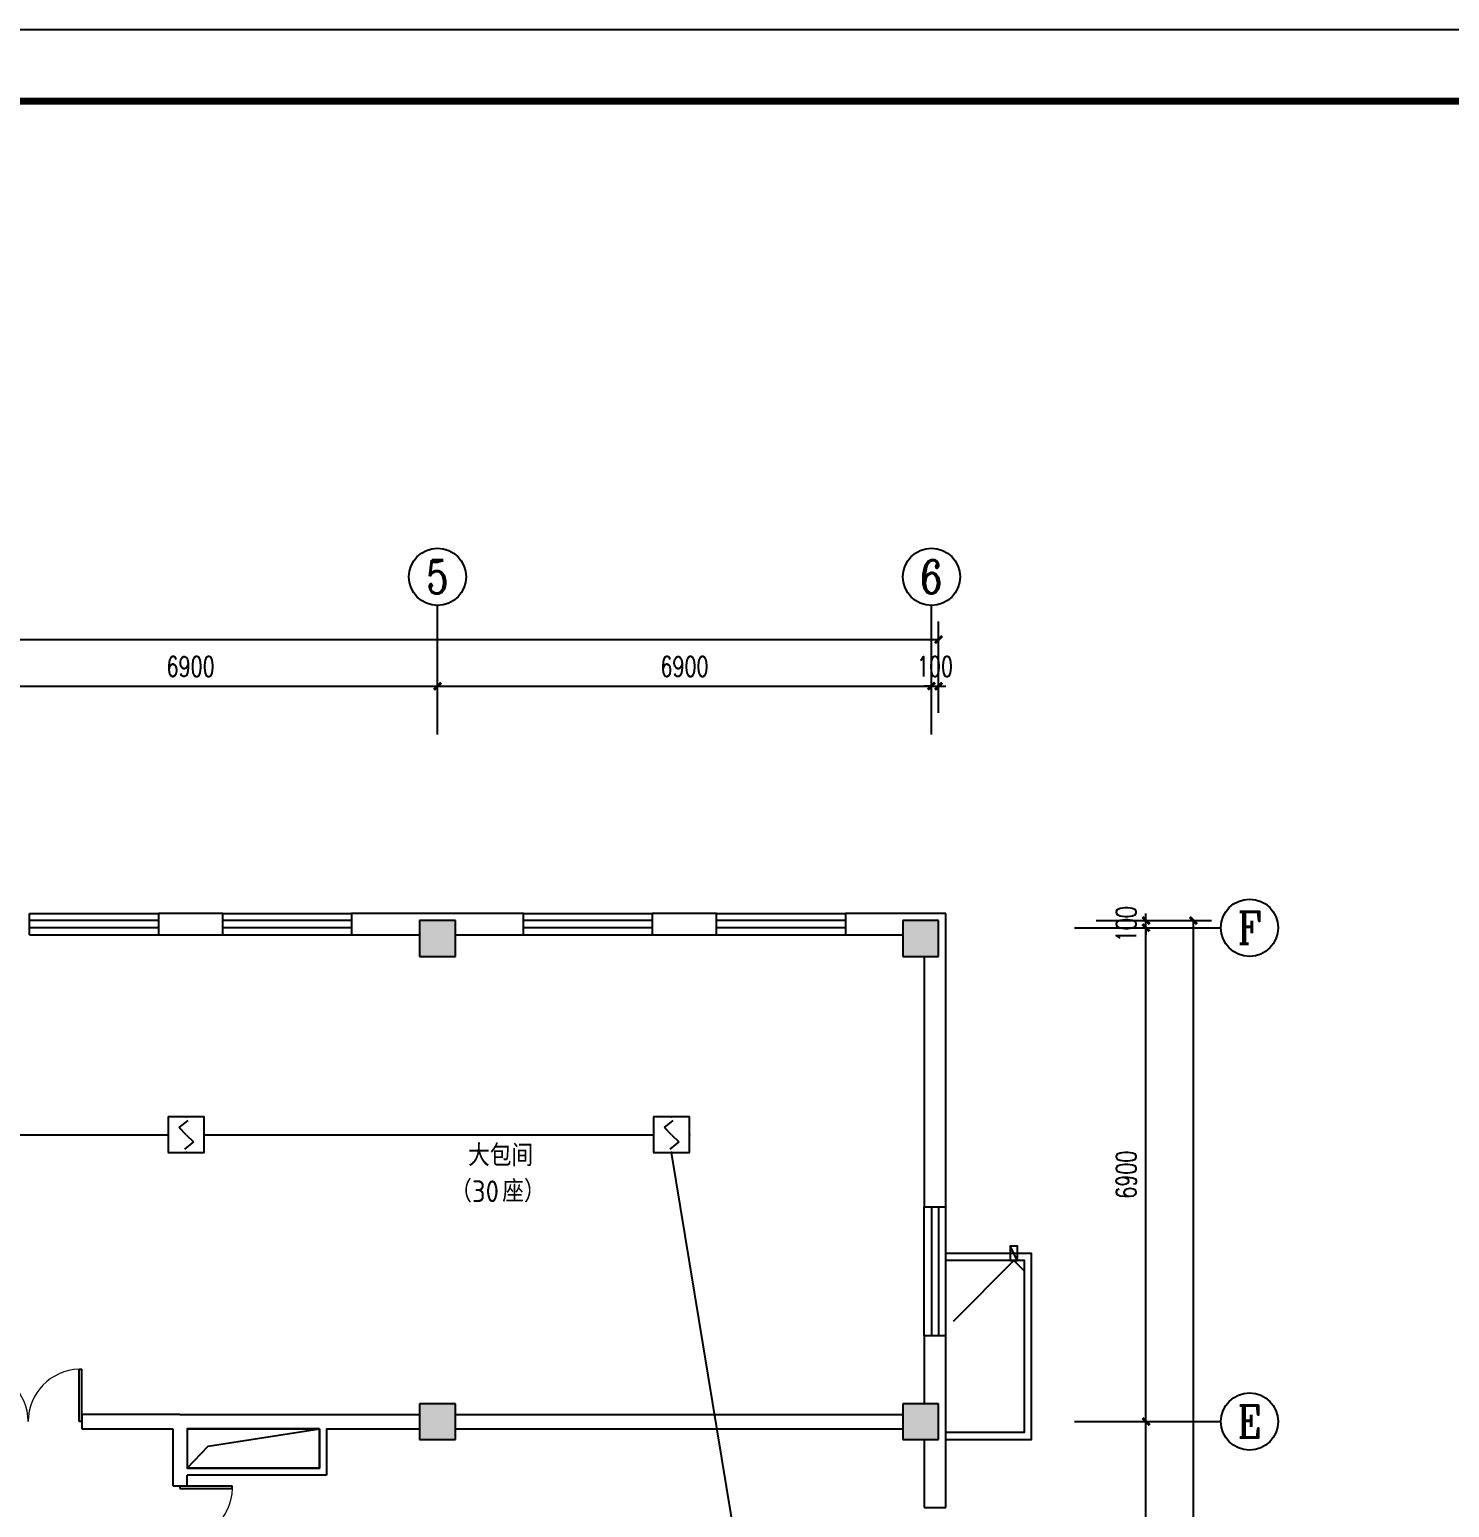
# Model space of a CAD drawing. Extents: x 2350667 to 3185789, y 309667 to 706270.
# Drawn here: x 2491272 to 2511109, y 413142 to 433790 of the extents above; entities that cross this region are included whole.
import ezdxf
from ezdxf.enums import TextEntityAlignment as Align

# ---------------------------------------------------------------- set-up
doc = ezdxf.new("R2010")
doc.units = 0
doc.header["$LTSCALE"] = 1000
for name, color, linetype in [('0-底图', 7, 'Continuous'), ('A-ANNO-DIMS', 3, 'Continuous'), ('AXIS', 3, 'Continuous'), ('AXIS_TEXT', 7, 'Continuous'), ('BTTK', 7, 'Continuous'), ('COLUMN', 255, 'Continuous'), ('E2-楼梯、坡道', 52, 'Continuous'), ('EQUIP-消防', 3, 'Continuous'), ('PUB_DIM', 3, 'Continuous'), ('PUB_HATCH', 8, 'Continuous'), ('PUB_TEXT', 7, 'Continuous'), ('PUB_TITLE', 4, 'Continuous'), ('WALL', 2, 'Continuous'), ('WINDOW', 4, 'Continuous'), ('WIRE-消防', 1, 'Continuous')]:
    doc.layers.add(name, color=color, linetype=linetype)
doc.styles.add('_TCH_AXIS', font='COMPLEX', dxfattribs={"bigfont": 'GBCBIG'})
doc.styles.add('A_DIM_T3', font='SIMPLEX', dxfattribs={"width": 0.7, "bigfont": 'HZ'})
doc.styles.add('COMPLEX', font='COMPLEX')
doc.styles.add('HZ(TK)', font='geniso.shx', dxfattribs={"width": 0.9, "bigfont": 'hztxt.shx'})
doc.styles.get("Standard").update_dxf_attribs({"font": 'geniso.shx', "bigfont": 'hztxt.shx'})
doc.dimstyles.new('_TCH_ARCH&&100', dxfattribs={"dimtxt": 280, "dimasz": 100, "dimexe": 250, "dimexo": 300, "dimgap": 135, "dimtad": 1, "dimdec": 0, "dimzin": 0, "dimdsep": 46, "dimtxsty": 'A_DIM_T3', "dimblk": 'ARCHTICK', "dimcen": 0.09, "dimclrt": 7, "dimazin": 2, "dimtfac": 1, "dimtdec": 0, "dimtix": 1, "dimtmove": 2, "dimatfit": 3, "dimfxl": 150, "dimtolj": 1, "dimtzin": 0, "dimarcsym": 0})

# ---------------------------------------------------------------- blocks, each defined once
blk = doc.blocks.new('vhtemplate_2020年新竖式图框_A1')
at = {"layer": 'PUB_TITLE', "color": 7}
blk.add_lwpolyline([(0, 594), (841, 594), (841, 0), (0, 0)], close=True, dxfattribs=at)
at = {"layer": 'PUB_TITLE', "const_width": 1}
blk.add_lwpolyline([(25, 10), (831, 10), (831, 584), (25, 584)], close=True, dxfattribs=at)
at = {"layer": 'BTTK', "color": 4, "style": 'HZ(TK)', "width": 0.9}
for tag, p in [('合作单位', (796, 511.5)), ('建设单位', (796, 209.5)), ('工程名称', (796, 176.5)), ('子项名称', (806, 160)), ('图纸名称', (796, 141))]:
    blk.add_attdef(tag, text='', height=3.5, dxfattribs=at).set_placement(p, align=Align.MIDDLE_CENTER)
for tag, p in [('注册证书号', (808.5, 309.01)), ('注册印章号', (808.5, 301.01)), ('设计号', (806, 193)), ('图别', (789.75, 34)), ('图号', (822.25, 34)), ('版本号', (789.75, 26)), ('日期', (822.25, 26))]:
    blk.add_attdef(tag, text='', height=3.5, dxfattribs=at).set_placement(p, align=Align.MIDDLE)
blk = doc.blocks.new('$Equip$00002649')
for p, q in [((-0.5, 0.5), (-0.5, -0.5)), ((0.5, 0.5), (-0.5, 0.5)), ((0.5, -0.5), (0.5, 0.5)), ((-0.2, 0.2), (0.05, 0.4)), ((0, 0), (-0.2, 0.2)), ((0, 0), (0.2, -0.2)), ((0.2, -0.2), (-0.05, -0.4)), ((-0.5, -0.5), (0.5, -0.5))]:
    blk.add_line(p, q)
at = {"const_width": 0.04}
blk.add_lwpolyline([(-0.5, 0.5), (0.5, 0.5), (0.5, -0.5), (-0.5, -0.5), (-0.5, 0.5), (0.5, 0.5)], dxfattribs=at)
for p in [(0, 0.5), (-0.5, 0), (0.5, 0), (0, -0.5)]:
    blk.add_point(p)
at = {"color": 7, "flags": 1}
for tag, height, p in [('A', 0.00002, (0, 0)), ('B', 0.4, (0.762, -0.208))]:
    blk.add_attdef(tag, text='', height=height, dxfattribs=at).set_placement(p, align=Align.MIDDLE_CENTER)
blk = doc.blocks.new('_ArchTick')
at = {"color": 0, "linetype": 'ByBlock', "const_width": 0.4}
blk.add_lwpolyline([(-0.5, -0.5), (0.5, 0.5)], dxfattribs=at)
blk = doc.blocks.new('*D778')
at = {"layer": 'A-ANNO-DIMS', "color": 0, "lineweight": -2, "transparency": 16777216}
for p, q in [((2181941, -59398), (2182691, -59398)), ((2182441, -66298), (2182441, -59398)), ((2181941, -66298), (2182691, -66298))]:
    blk.add_line(p, q, dxfattribs=at)
at = {"layer": 'Defpoints', "color": 0, "transparency": 16777216}
for p in [(2181641, -59398), (2182441, -59398), (2181641, -66298)]:
    blk.add_point(p, dxfattribs=at)
at = {"layer": 'A-ANNO-DIMS', "color": 0, "lineweight": -2, "transparency": 16777216, "xscale": 100, "yscale": 100, "zscale": 100}
for p, rotation in [((2182441, -59398), 90), ((2182441, -66298), 270)]:
    blk.add_blockref('_ArchTick', p, dxfattribs=dict(at, rotation=rotation))
at = {"layer": 'A-ANNO-DIMS', "color": 7, "transparency": 16777216, "insert": (2182166, -62848), "char_height": 280, "attachment_point": 5, "rotation": 90, "style": 'A_DIM_T3'}
blk.add_mtext('\\A1;6900', dxfattribs=at)
blk = doc.blocks.new('*D779')
at = {"layer": 'A-ANNO-DIMS', "color": 0, "lineweight": -2, "transparency": 16777216}
for p, q in [((2181941, -52498), (2182691, -52498)), ((2182441, -59398), (2182441, -52498)), ((2181941, -59398), (2182691, -59398))]:
    blk.add_line(p, q, dxfattribs=at)
at = {"layer": 'Defpoints', "color": 0, "transparency": 16777216}
for p in [(2181641, -52498), (2182441, -52498), (2181641, -59398)]:
    blk.add_point(p, dxfattribs=at)
at = {"layer": 'A-ANNO-DIMS', "color": 0, "lineweight": -2, "transparency": 16777216, "xscale": 100, "yscale": 100, "zscale": 100}
for p, rotation in [((2182441, -52498), 90), ((2182441, -59398), 270)]:
    blk.add_blockref('_ArchTick', p, dxfattribs=dict(at, rotation=rotation))
at = {"layer": 'A-ANNO-DIMS', "color": 7, "transparency": 16777216, "insert": (2182166, -55948), "char_height": 280, "attachment_point": 5, "rotation": 90, "style": 'A_DIM_T3'}
blk.add_mtext('\\A1;6900', dxfattribs=at)
blk = doc.blocks.new('*D780')
at = {"layer": 'A-ANNO-DIMS', "color": 0, "lineweight": -2, "transparency": 16777216}
for p, q in [((2181941, -52398), (2182691, -52398)), ((2182441, -52398), (2182441, -52298)), ((2182441, -52498), (2182441, -52398)), ((2181941, -52498), (2182691, -52498)), ((2182441, -52498), (2182441, -52598))]:
    blk.add_line(p, q, dxfattribs=at)
at = {"layer": 'Defpoints', "color": 0, "transparency": 16777216}
for p in [(2181641, -52398), (2182441, -52398), (2181641, -52498)]:
    blk.add_point(p, dxfattribs=at)
at = {"layer": 'A-ANNO-DIMS', "color": 0, "lineweight": -2, "transparency": 16777216, "xscale": 100, "yscale": 100, "zscale": 100}
for p, rotation in [((2182441, -52398), 270), ((2182441, -52498), 90)]:
    blk.add_blockref('_ArchTick', p, dxfattribs=dict(at, rotation=rotation))
at = {"layer": 'A-ANNO-DIMS', "color": 7, "transparency": 16777216, "insert": (2182166, -52448), "char_height": 280, "attachment_point": 5, "rotation": 90, "style": 'A_DIM_T3'}
blk.add_mtext('\\A1;100', dxfattribs=at)
blk = doc.blocks.new('*D781')
at = {"layer": 'Defpoints', "color": 0, "transparency": 16777216}
for p in [(2181444, -52398), (2183105, -52398), (2181444, -87398)]:
    blk.add_point(p, dxfattribs=at)
at = {"layer": 'PUB_DIM', "color": 0, "lineweight": -2, "transparency": 16777216}
for p, q in [((2181744, -52398), (2183355, -52398)), ((2183105, -87398), (2183105, -52398)), ((2181744, -87398), (2183355, -87398))]:
    blk.add_line(p, q, dxfattribs=at)
at = {"layer": 'PUB_DIM', "color": 0, "lineweight": -2, "transparency": 16777216, "xscale": 100, "yscale": 100, "zscale": 100}
for p, rotation in [((2183105, -52398), 90), ((2183105, -87398), 270)]:
    blk.add_blockref('_ArchTick', p, dxfattribs=dict(at, rotation=rotation))
at = {"layer": 'PUB_DIM', "color": 7, "transparency": 16777216, "insert": (2182830, -69898), "char_height": 280, "attachment_point": 5, "rotation": 90, "style": 'A_DIM_T3'}
blk.add_mtext('\\A1;35000', dxfattribs=at)
blk = doc.blocks.new('*D795')
at = {"layer": 'A-ANNO-DIMS', "color": 0, "lineweight": -2, "transparency": 16777216}
for p, q in [((2165644, -49497), (2165644, -48873)), ((2172544, -49497), (2172544, -48873)), ((2165644, -49123), (2172544, -49123))]:
    blk.add_line(p, q, dxfattribs=at)
at = {"layer": 'Defpoints', "color": 0, "transparency": 16777216}
for p in [(2172544, -49123), (2165644, -49797), (2172544, -49797)]:
    blk.add_point(p, dxfattribs=at)
at = {"layer": 'A-ANNO-DIMS', "color": 0, "lineweight": -2, "transparency": 16777216, "xscale": 100, "yscale": 100, "zscale": 100, "rotation": 180}
blk.add_blockref('_ArchTick', (2165644, -49123), dxfattribs=at)
at = {"layer": 'A-ANNO-DIMS', "color": 0, "lineweight": -2, "transparency": 16777216, "xscale": 100, "yscale": 100, "zscale": 100}
blk.add_blockref('_ArchTick', (2172544, -49123), dxfattribs=at)
at = {"layer": 'A-ANNO-DIMS', "color": 7, "transparency": 16777216, "insert": (2169094, -48848), "char_height": 280, "attachment_point": 5, "style": 'A_DIM_T3'}
blk.add_mtext('\\A1;6900', dxfattribs=at)
blk = doc.blocks.new('*D796')
at = {"layer": 'A-ANNO-DIMS', "color": 0, "lineweight": -2, "transparency": 16777216}
for p, q in [((2172544, -49497), (2172544, -48873)), ((2179444, -49497), (2179444, -48873)), ((2172544, -49123), (2179444, -49123))]:
    blk.add_line(p, q, dxfattribs=at)
at = {"layer": 'Defpoints', "color": 0, "transparency": 16777216}
for p in [(2179444, -49123), (2172544, -49797), (2179444, -49797)]:
    blk.add_point(p, dxfattribs=at)
at = {"layer": 'A-ANNO-DIMS', "color": 0, "lineweight": -2, "transparency": 16777216, "xscale": 100, "yscale": 100, "zscale": 100, "rotation": 180}
blk.add_blockref('_ArchTick', (2172544, -49123), dxfattribs=at)
at = {"layer": 'A-ANNO-DIMS', "color": 0, "lineweight": -2, "transparency": 16777216, "xscale": 100, "yscale": 100, "zscale": 100}
blk.add_blockref('_ArchTick', (2179444, -49123), dxfattribs=at)
at = {"layer": 'A-ANNO-DIMS', "color": 7, "transparency": 16777216, "insert": (2175994, -48848), "char_height": 280, "attachment_point": 5, "style": 'A_DIM_T3'}
blk.add_mtext('\\A1;6900', dxfattribs=at)
blk = doc.blocks.new('*D797')
at = {"layer": 'A-ANNO-DIMS', "color": 0, "lineweight": -2, "transparency": 16777216}
for p, q in [((2179444, -49497), (2179444, -48873)), ((2179544, -49497), (2179544, -48873)), ((2179444, -49123), (2179344, -49123)), ((2179444, -49123), (2179544, -49123)), ((2179544, -49123), (2179644, -49123))]:
    blk.add_line(p, q, dxfattribs=at)
at = {"layer": 'Defpoints', "color": 0, "transparency": 16777216}
for p in [(2179544, -49123), (2179444, -49797), (2179544, -49797)]:
    blk.add_point(p, dxfattribs=at)
at = {"layer": 'A-ANNO-DIMS', "color": 0, "lineweight": -2, "transparency": 16777216, "xscale": 100, "yscale": 100, "zscale": 100}
blk.add_blockref('_ArchTick', (2179444, -49123), dxfattribs=at)
at = {"layer": 'A-ANNO-DIMS', "color": 0, "lineweight": -2, "transparency": 16777216, "xscale": 100, "yscale": 100, "zscale": 100, "rotation": 180}
blk.add_blockref('_ArchTick', (2179544, -49123), dxfattribs=at)
at = {"layer": 'A-ANNO-DIMS', "color": 7, "transparency": 16777216, "insert": (2179494, -48848), "char_height": 280, "attachment_point": 5, "style": 'A_DIM_T3'}
blk.add_mtext('\\A1;100', dxfattribs=at)
blk = doc.blocks.new('*D799')
at = {"layer": 'Defpoints', "color": 0, "transparency": 16777216}
for p in [(2179544, -48471), (2142744, -49797), (2179544, -49797)]:
    blk.add_point(p, dxfattribs=at)
at = {"layer": 'PUB_DIM', "color": 0, "lineweight": -2, "transparency": 16777216}
for p, q in [((2142744, -49497), (2142744, -48221)), ((2179544, -49497), (2179544, -48221)), ((2142744, -48471), (2179544, -48471))]:
    blk.add_line(p, q, dxfattribs=at)
at = {"layer": 'PUB_DIM', "color": 0, "lineweight": -2, "transparency": 16777216, "xscale": 100, "yscale": 100, "zscale": 100, "rotation": 180}
blk.add_blockref('_ArchTick', (2142744, -48471), dxfattribs=at)
at = {"layer": 'PUB_DIM', "color": 0, "lineweight": -2, "transparency": 16777216, "xscale": 100, "yscale": 100, "zscale": 100}
blk.add_blockref('_ArchTick', (2179544, -48471), dxfattribs=at)
at = {"layer": 'PUB_DIM', "color": 7, "transparency": 16777216, "insert": (2161144, -48196), "char_height": 280, "attachment_point": 5, "style": 'A_DIM_T3'}
blk.add_mtext('\\A1;36800', dxfattribs=at)
blk = doc.blocks.new('$WINLIB2D$00000001')
at = {"color": 0}
for points in [[(-0.5, 0.5), (-0.5, -0.5)], [(-0.5, 0.5), (0.5, 0.5)], [(0.5, -0.5), (0.5, 0.5)], [(0.5, 0.167), (-0.5, 0.167)], [(0.5, -0.167), (-0.5, -0.167)], [(-0.5, -0.5), (0.5, -0.5)]]:
    blk.add_lwpolyline(points, dxfattribs=at)
blk = doc.blocks.new('$DorLib2D$00000002')
for p, q in [((-0.5, 0), (-0.5, 0.4875)), ((-0.475, 0.4875), (-0.5, 0.4875)), ((-0.475, 0), (-0.475, 0.4875)), ((0.475, 0), (0.475, 0.4875)), ((0.475, 0.4875), (0.5, 0.4875)), ((0.5, 0), (0.5, 0.4875)), ((-0.5, 0), (-0.475, 0)), ((0.5, 0), (0.475, 0))]:
    blk.add_line(p, q)
at = {"lineweight": 13}
for centre, start, end in [((-0.4875, 0), 0, 88.53072), ((0.4875, 0), 91.46928, 180)]:
    blk.add_arc(centre, 0.4875, start, end, dxfattribs=at)
blk = doc.blocks.new('_AXISO')
blk.add_circle((0, 0), 0.5)
at = {"layer": 'AXIS_TEXT', "style": 'COMPLEX', "width": 1.041667}
blk.add_attdef('A', text='', height=0.56, dxfattribs=at).set_placement((-0.25, -0.28), (0.25, -0.28), align=Align.FIT)
blk = doc.blocks.new("ghjgj'")
at = {"layer": 'PUB_HATCH'}
for points in [[(2172794.1, -52897.8), (2172794.1, -52397.8), (2172294.1, -52397.8), (2172294.1, -52897.8)], [(2179544.1, -52897.8), (2179544.1, -52397.8), (2179044.1, -52397.8), (2179044.1, -52897.8)], [(2172794.1, -59647.8), (2172794.1, -59147.8), (2172294.1, -59147.8), (2172294.1, -59647.8)], [(2179544.1, -59647.8), (2179544.1, -59147.8), (2179044.1, -59147.8), (2179044.1, -59647.8)]]:
    blk.add_hatch(color=256, dxfattribs=at).paths.add_polyline_path(points)
for p, q in [((2180595.8, -57147.8), (2179745.8, -57997.8)), ((2180745.8, -57297.8), (2180595.8, -57147.8))]:
    blk.add_line(p, q)
for points in [[(2180645.8, -57147.8), (2180645.8, -57147.8), (2180645.8, -56947.8), (2180545.8, -56947.8), (2180545.8, -57147.8), (2180645.8, -57147.8), (2180545.8, -56947.8)], [(2169044.1, -60047.8), (2169337.7, -59739.1), (2170894.2, -59497.8)]]:
    blk.add_lwpolyline(points)
blk.add_lwpolyline([(2170894.2, -59497.8), (2169044.1, -59497.8), (2169044.1, -60047.8), (2170894.2, -60047.8)], close=True)
at = {"layer": 'AXIS'}
for p, q in [((2172544.1, -49797), (2172544.1, -47995)), ((2179444.1, -49797), (2179444.1, -47995)), ((2181444.1, -52497.8), (2183488.4, -52497.8)), ((2181444.1, -59397.8), (2183488.4, -59397.8))]:
    blk.add_line(p, q, dxfattribs=at)
at = {"layer": 'COLUMN'}
for p, q in [((2172794.1, -52397.8), (2172294.1, -52397.8)), ((2172294.1, -52397.8), (2172294.1, -52897.8)), ((2172794.1, -52897.8), (2172794.1, -52397.8)), ((2179544.1, -52397.8), (2179044.1, -52397.8)), ((2179044.1, -52397.8), (2179044.1, -52897.8)), ((2179544.1, -52897.8), (2179544.1, -52397.8)), ((2172294.1, -52897.8), (2172794.1, -52897.8)), ((2179044.1, -52897.8), (2179544.1, -52897.8)), ((2172794.1, -59147.8), (2172294.1, -59147.8)), ((2172294.1, -59147.8), (2172294.1, -59647.8)), ((2172794.1, -59647.8), (2172794.1, -59147.8)), ((2179544.1, -59147.8), (2179044.1, -59147.8)), ((2179044.1, -59147.8), (2179044.1, -59647.8)), ((2179544.1, -59647.8), (2179544.1, -59147.8)), ((2172294.1, -59647.8), (2172794.1, -59647.8)), ((2179044.1, -59647.8), (2179544.1, -59647.8))]:
    blk.add_line(p, q, dxfattribs=at)
at = {"layer": 'E2-楼梯、坡道'}
for points in [[(2179644.1, -59647.8), (2180844.1, -59647.8), (2180844.1, -57047.8), (2179644.1, -57047.8)], [(2179644.1, -59547.8), (2180744.1, -59547.8), (2180744.1, -57147.8), (2179644.1, -57147.8)]]:
    blk.add_lwpolyline(points, dxfattribs=at)
at = {"layer": 'WALL'}
for p, q in [((2169544.1, -52297.8), (2168644.1, -52297.8)), ((2168644.1, -52297.8), (2168644.1, -52597.8)), ((2169544.1, -52597.8), (2169544.1, -52297.8)), ((2172544.1, -52297.8), (2171344.1, -52297.8)), ((2171344.1, -52297.8), (2171344.1, -52597.8)), ((2173744.1, -52297.8), (2172544.1, -52297.8)), ((2173744.1, -52597.8), (2173744.1, -52297.8)), ((2176443.5, -52297.8), (2175544.1, -52297.8)), ((2175544.1, -52297.8), (2175544.1, -52597.8)), ((2176443.5, -52597.8), (2176443.5, -52297.8)), ((2179644.1, -52297.8), (2178243.5, -52297.8)), ((2178243.5, -52297.8), (2178243.5, -52597.8)), ((2179644.1, -56398.1), (2179644.1, -52297.8)), ((2168644.1, -52597.8), (2169544.1, -52597.8)), ((2171344.1, -52597.8), (2172294.1, -52597.8)), ((2172794.1, -52597.8), (2173744.1, -52597.8)), ((2175544.1, -52597.8), (2176443.5, -52597.8)), ((2178243.5, -52597.8), (2179044.1, -52597.8)), ((2179344.1, -52897.8), (2179344.1, -56398.1)), ((2179344.1, -56398.1), (2179644.1, -56398.1)), ((2179644.1, -58198.1), (2179344.1, -58198.1)), ((2179344.1, -58198.1), (2179344.1, -59147.8)), ((2179644.1, -59397.8), (2179644.1, -58198.1)), ((2168944.1, -59297.8), (2167574.1, -59297.8)), ((2167574.1, -59297.8), (2167574.1, -59497.8)), ((2168944.1, -59297.8), (2170944.2, -59297.8)), ((2170944.2, -59297.8), (2172294.1, -59297.8)), ((2172794.1, -59297.8), (2179044.1, -59297.8)), ((2179644.1, -60597.8), (2179644.1, -59397.8)), ((2167574.1, -59497.8), (2168844.1, -59497.8)), ((2168844.1, -59497.8), (2168844.1, -60097.8)), ((2169044.1, -59497.8), (2169044.1, -60047.8)), ((2169044.1, -59497.8), (2170894.2, -59497.8)), ((2170894.2, -59497.8), (2170894.2, -60047.8)), ((2170994.2, -59497.8), (2170994.2, -60147.8)), ((2170994.2, -59497.8), (2172294.1, -59497.8)), ((2172794.1, -59497.8), (2179044.1, -59497.8)), ((2179344.1, -59647.8), (2179344.1, -60597.8)), ((2170894.2, -60047.8), (2169044.1, -60047.8)), ((2168844.1, -60097.8), (2168844.1, -60296.3)), ((2169044.1, -60296.3), (2169044.1, -60147.8)), ((2170994.2, -60147.8), (2169044.1, -60147.8)), ((2168844.1, -60296.3), (2169044.1, -60296.3)), ((2179344.1, -60597.8), (2179644.1, -60597.8))]:
    blk.add_line(p, q, dxfattribs=at)
at = {"layer": 'AXIS'}
ref = blk.add_blockref('_AXISO', (2172544.1, -47595), dxfattribs=dict(at, xscale=800, yscale=800, zscale=800))
ref.add_attrib('A', '5', dxfattribs={"layer": 'AXIS_TEXT', "height": 465.9, "style": '_TCH_AXIS'}).set_placement((2172388.7, -47828), (2172699.4, -47828), align=Align.FIT)
ref = blk.add_blockref('_AXISO', (2179444.1, -47595), dxfattribs=dict(at, xscale=800, yscale=800, zscale=800))
ref.add_attrib('A', '6', dxfattribs={"layer": 'AXIS_TEXT', "height": 465.9, "style": '_TCH_AXIS'}).set_placement((2179288.7, -47828), (2179599.4, -47828), align=Align.FIT)
ref = blk.add_blockref('_AXISO', (2183888.4, -52497.8), dxfattribs=dict(at, xscale=800, yscale=800, zscale=800))
ref.add_attrib('A', 'F', dxfattribs={"layer": 'AXIS_TEXT', "height": 445.4, "style": '_TCH_AXIS'}).set_placement((2183718.7, -52720.5), (2184058.1, -52720.5), align=Align.FIT)
ref = blk.add_blockref('_AXISO', (2183888.4, -59397.8), dxfattribs=dict(at, xscale=800, yscale=800, zscale=800))
ref.add_attrib('A', 'E', dxfattribs={"layer": 'AXIS_TEXT', "height": 445.4, "style": '_TCH_AXIS'}).set_placement((2183718.7, -59620.5), (2184058.1, -59620.5), align=Align.FIT)
at = {"layer": 'WINDOW'}
for name, p, xscale, yscale, zscale, rotation in [('$WINLIB2D$00000001', (2167744.1, -52447.8), -1800, 300, -1800, 180), ('$WINLIB2D$00000001', (2170444.1, -52447.8), -1800, 300, -1800, 180), ('$WINLIB2D$00000001', (2174644.1, -52447.8), -1800, 300, -1800, 180), ('$WINLIB2D$00000001', (2177343.5, -52447.8), -1800, 300, -1800, 180), ('$WINLIB2D$00000001', (2179494.1, -57298.1), 1800, -300, 1800, 90), ('$DorLib2D$00000002', (2168944.1, -61046.3), -1500, 1500, -1500, 270)]:
    blk.add_blockref(name, p, dxfattribs=dict(at, xscale=xscale, yscale=yscale, zscale=zscale, rotation=rotation))
at = {"layer": 'WINDOW', "xscale": 1500, "yscale": 1500, "zscale": 1500}
blk.add_blockref('$DorLib2D$00000002', (2166824.1, -59397.8), dxfattribs=at)
at = {"layer": 'PUB_TEXT'}
for s, height, p in [('大包间', 302.47, (2172971.3, -55829.7)), ('（', 302.5, (2172722.1, -56331)), ('30', 302.47, (2173024.5, -56331)), ('座）', 302.47, (2173448, -56331))]:
    blk.add_text(s, height=height, dxfattribs=at).set_placement(p)
at = {"layer": 'A-ANNO-DIMS'}
for p1, p2, distance, picture, middle in [((2165644.1, -49797), (2172544.1, -49797), 673.6, '*D795', (2169094.1, -48848.5)), ((2172544.1, -49797), (2179444.1, -49797), 673.6, '*D796', (2175994.1, -48848.5)), ((2179444.1, -49797), (2179544.1, -49797), 673.6, '*D797', (2179494.1, -48848.5)), ((2181641.4, -52497.8), (2181641.4, -52397.8), -800, '*D780', (2182166.4, -52447.8)), ((2181641.4, -59397.8), (2181641.4, -52497.8), -800, '*D779', (2182166.4, -55947.8)), ((2181641.4, -66297.8), (2181641.4, -59397.8), -800, '*D778', (2182166.4, -62847.8))]:
    dim = blk.add_aligned_dim(p1=p1, p2=p2, distance=distance, dimstyle='_TCH_ARCH&&100', dxfattribs=at)
    dim.commit()
    dim.dimension.update_dxf_attribs({"geometry": picture, "text_midpoint": middle})
at = {"layer": 'PUB_DIM'}
for p1, p2, distance, picture, middle in [((2142744.1, -49797), (2179544.1, -49797), 1326.5, '*D799', (2161144.1, -48195.5)), ((2181444.1, -87397.8), (2181444.1, -52397.8), -1661, '*D781', (2182830.1, -69897.8))]:
    dim = blk.add_aligned_dim(p1=p1, p2=p2, distance=distance, dimstyle='_TCH_ARCH&&100', dxfattribs=at)
    dim.commit()
    dim.dimension.update_dxf_attribs({"geometry": picture, "text_midpoint": middle})

msp = doc.modelspace()

# ---------------------------------------------------------------- linework, layer by layer
at = {"layer": 'WIRE-消防'}
for p, q in [((2486927, 418349, 4200), (2493211, 418349, 4200)), ((2493711, 418349, 4200), (2499991, 418349, 4200)), ((2501347, 411367, 4200), (2500241, 418099, 4200))]:
    msp.add_line(p, q, dxfattribs=at)

# ---------------------------------------------------------------- block references
at = {"layer": '0-底图', "xscale": 100, "yscale": 100, "zscale": 100}
msp.add_blockref('vhtemplate_2020年新竖式图框_A1', (2446845, 374390), dxfattribs=at)
at = {"layer": '0-底图'}
msp.add_blockref("ghjgj'", (324428, 473739), dxfattribs=at)
at = {"layer": 'EQUIP-消防', "xscale": 500, "yscale": 500, "zscale": 500}
for p in [(2493461, 418349, 4200), (2500241, 418349, 4200)]:
    msp.add_blockref('$Equip$00002649', p, dxfattribs=at)

doc.saveas('drawing.dxf')
